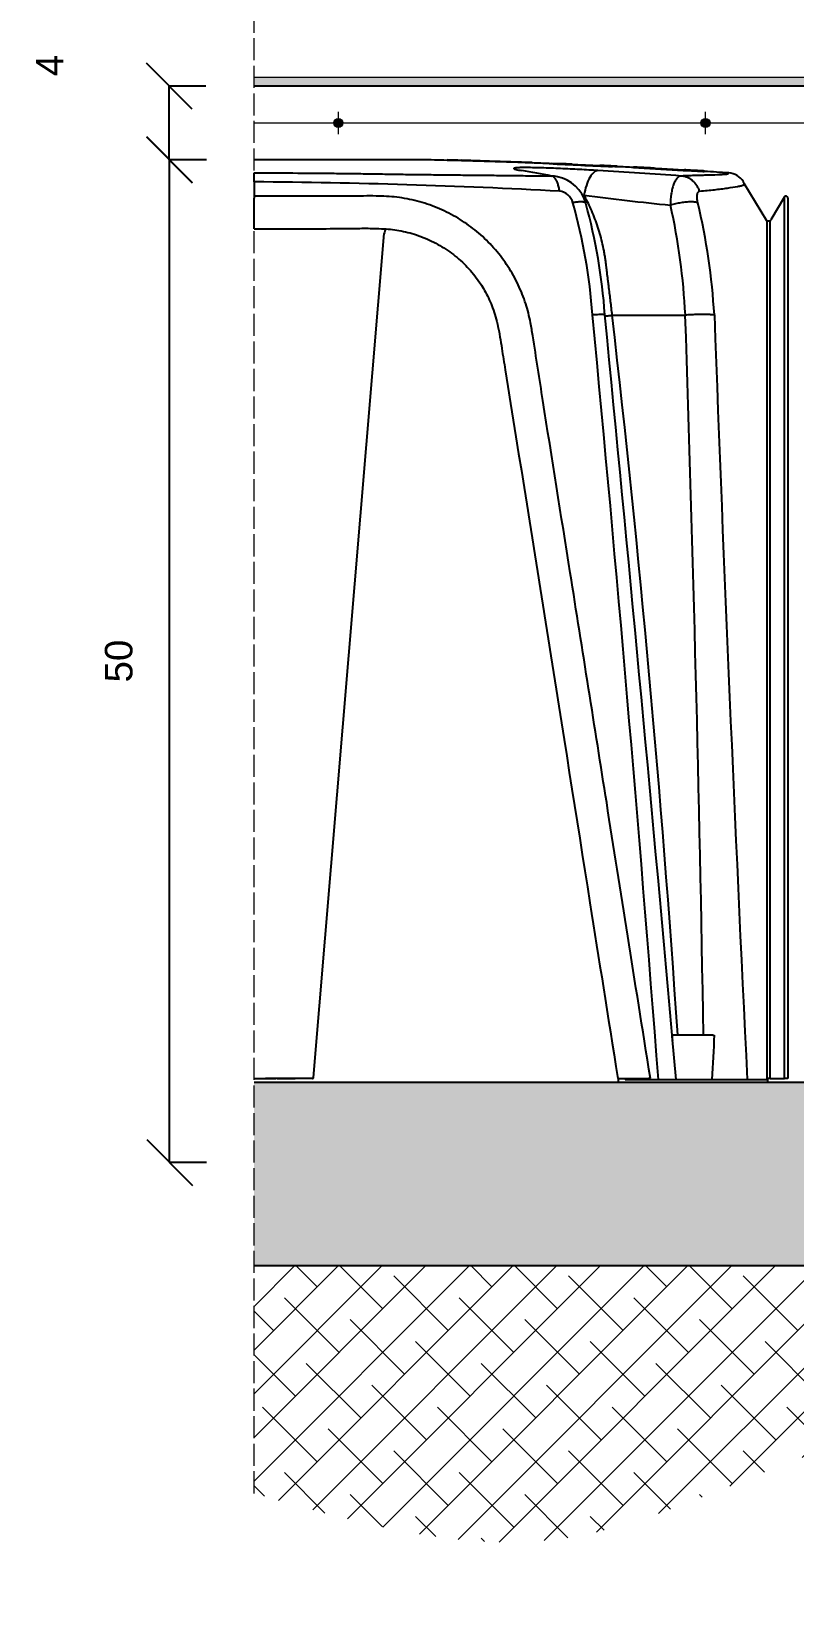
# Model space of a CAD drawing. Header units: millimetres. Extents: x -455371 to 117772, y -78417 to 116564.
# Drawn here: x -74714 to -74299, y -77590 to -76731 of the extents above; entities that cross this region are included whole.
import ezdxf

# ---------------------------------------------------------------- set-up
doc = ezdxf.new("R2010")
doc.units = ezdxf.units.MM
doc.linetypes.add('ACAD_ISO02W100', pattern=[15, 12, -3])
doc.linetypes.add('CENTER2', pattern=[28.575, 19.05, -3.175, 3.175, -3.175])
doc.layers.get('0').update_dxf_attribs({"color": 255})
for name, color, linetype, lineweight in [('armature', 5, 'Continuous', 18), ('Cls', 7, 'Continuous', 25), ('quote', 5, 'Continuous', 15), ('RETINO ARMATURE', 253, 'Continuous', 15), ('retino cls', 251, 'Continuous', 20), ('tratteggio 1 a 50', 230, 'ACAD_ISO02W100', 15)]:
    doc.layers.add(name, color=color, linetype=linetype, lineweight=lineweight)
doc.layers.add('Contorno-Cupolex', color=3, linetype='Continuous')
doc.layers.add('RETINI', color=253, linetype='Continuous')
doc.styles.get("Standard").update_dxf_attribs({"font": 'arial.ttf'})
doc.dimstyles.new('scala 1 a 10', dxfattribs={"dimtxt": 15, "dimasz": 25, "dimexe": 0.183, "dimexo": 0.1, "dimgap": 20, "dimtad": 2, "dimdec": 0, "dimlfac": 0.1, "dimzin": 0, "dimdsep": 46, "dimtxsty": 'Standard', "dimblk": 'OBLIQUE', "dimcen": -25, "dimadec": 0, "dimazin": 0, "dimtfac": 1, "dimtdec": 0, "dimtofl": 0, "dimtmove": 0, "dimatfit": 3, "dimfxl": 20, "dimfxlon": 1, "dimtolj": 1, "dimtzin": 0, "dimarcsym": 0})

# ---------------------------------------------------------------- blocks, each defined once
blk = doc.blocks.new('_Oblique')
at = {"color": 0, "linetype": 'ByBlock', "lineweight": -2}
blk.add_line((-0.5, -0.5), (0.5, 0.5), dxfattribs=at)
blk = doc.blocks.new('*D2156')
at = {"layer": 'Defpoints', "color": 0, "transparency": 16777216}
for p in [(-74638.52, -76800.37), (-74592.53, -76800.37), (-74592.53, -77346.13)]:
    blk.add_point(p, dxfattribs=at)
at = {"layer": 'quote', "color": 0, "lineweight": -2, "transparency": 16777216}
for p, q in [((-74618.52, -76800.37), (-74638.71, -76800.37)), ((-74638.52, -77346.13), (-74638.52, -76800.37)), ((-74618.52, -77346.13), (-74638.71, -77346.13))]:
    blk.add_line(p, q, dxfattribs=at)
at = {"layer": 'quote', "color": 0, "lineweight": -2, "transparency": 16777216, "xscale": 25, "yscale": 25, "zscale": 25}
for p, rotation in [((-74638.52, -76800.37), 90), ((-74638.52, -77346.13), 270)]:
    blk.add_blockref('_Oblique', p, dxfattribs=dict(at, rotation=rotation))
at = {"layer": 'quote', "color": 0, "transparency": 16777216, "insert": (-74666.18, -77073.25), "char_height": 15, "attachment_point": 5, "rotation": 90}
blk.add_mtext('\\A1;50', dxfattribs=at)
blk = doc.blocks.new('*D2157')
at = {"layer": 'Defpoints', "color": 0, "transparency": 16777216}
for p in [(-74638.71, -76760.37), (-74592.53, -76760.37), (-74592.53, -76800.37)]:
    blk.add_point(p, dxfattribs=at)
at = {"layer": 'quote', "color": 0, "lineweight": -2, "transparency": 16777216}
for p, q in [((-74618.71, -76760.37), (-74638.89, -76760.37)), ((-74638.71, -76800.37), (-74638.71, -76760.37)), ((-74618.71, -76800.37), (-74638.89, -76800.37))]:
    blk.add_line(p, q, dxfattribs=at)
at = {"layer": 'quote', "color": 0, "lineweight": -2, "transparency": 16777216, "xscale": 25, "yscale": 25, "zscale": 25}
for p, rotation in [((-74638.71, -76760.37), 90), ((-74638.71, -76800.37), 270)]:
    blk.add_blockref('_Oblique', p, dxfattribs=dict(at, rotation=rotation))
at = {"layer": 'quote', "color": 0, "transparency": 16777216, "insert": (-74703.89, -76749.07), "char_height": 15, "attachment_point": 5, "rotation": 90}
blk.add_mtext('\\A1;4', dxfattribs=at)
blk = doc.blocks.new('*U2160')
at = {"layer": 'quote', "color": 0, "linetype": 'CENTER2', "transparency": 16777216}
for p, q in [((-6, 0), (-0.5, 0)), ((0, 0.5), (0, 6)), ((0.5, 0), (6, 0)), ((0, -6), (0, -0.5))]:
    blk.add_line(p, q, dxfattribs=at)
at = {"layer": 'quote', "color": 0, "linetype": 'Continuous', "transparency": 16777216}
for p, q in [((-0.25, 0), (0.25, 0)), ((0, -0.25), (0, 0.25))]:
    blk.add_line(p, q, dxfattribs=at)
blk = doc.blocks.new('*U2158')
at = {"layer": 'RETINO ARMATURE'}
h = blk.add_hatch(color=256, dxfattribs=at)
h.dxf.hatch_style = 1
h.paths.add_polyline_path([(2.5, 0, 1), (-2.5, 0, 1)])
at = {"layer": 'armature'}
blk.add_circle((0, 0), 2.5, dxfattribs=at)
at = {"layer": 'quote', "linetype": 'CENTER2'}
blk.add_blockref('*U2160', (0, 0), dxfattribs=at)
blk = doc.blocks.new('*U2159')
at = {"layer": 'quote', "color": 0, "linetype": 'ByBlock', "lineweight": -2, "transparency": 16777216}
for p in [(0, 0), (200, 0)]:
    blk.add_blockref('*U2158', p, dxfattribs=at)

msp = doc.modelspace()

# ---------------------------------------------------------------- hatches: boundary and pattern name
at = {"layer": 'RETINI'}
h = msp.add_hatch(color=256, dxfattribs=at)
h.dxf.hatch_style = 1
h.paths.add_polyline_path([(-73434.39, -76760.37), (-73434.39, -76755.37), (-74592.53, -76755.37), (-74592.53, -76760.37)])
h = msp.add_hatch(dxfattribs=at)
h.set_pattern_fill('AR-SAND', color=256, scale=0.48)
h.paths.add_polyline_path([(-73434.39, -77402.43), (-73434.39, -77302.43), (-74592.53, -77302.43), (-74592.53, -77402.43)])
at = {"layer": 'retino cls'}
h = msp.add_hatch(dxfattribs=at)
h.set_pattern_fill('ANSI38', color=256, scale=5.3)
edge = h.paths.add_edge_path()
edge.add_line((-73434.39, -77402.43), (-74592.53, -77402.43))
edge.add_line((-74592.53, -77402.43), (-74592.53, -77526.25))
edge.add_spline(control_points=[(-74592.53, -77526.25), (-74536.2, -77542.28), (-74426.84, -77573.4), (-74221.78, -77457.59), (-73981.06, -77491.12), (-73762.8, -77577.26), (-73609.25, -77468.95), (-73527.53, -77577.84), (-73462.08, -77586.73), (-73434.39, -77590.49)], knot_values=[0, 0, 0, 0, 168.469654, 327.064072, 667.452102, 861.938877, 1002.080146, 1114.719115, 1197.312467, 1197.312467, 1197.312467, 1197.312467], degree=3, periodic=0)
edge.add_line((-73434.39, -77590.49), (-73434.39, -77402.43))

# ---------------------------------------------------------------- linework, layer by layer
at = {"layer": 'armature', "ltscale": 100}
msp.add_line((-74592.53, -76780.37), (-73434.39, -76780.37), dxfattribs=at)
at = {"layer": 'Cls'}
for p, q in [((-74592.53, -77302.43), (-73434.39, -77302.43)), ((-73434.39, -77402.43), (-74592.53, -77402.43))]:
    msp.add_line(p, q, dxfattribs=at)
msp.add_lwpolyline([(-73434.39, -76760.37), (-74592.53, -76760.37)], dxfattribs=at)
at = {"layer": 'Contorno-Cupolex', "linetype": 'Continuous'}
for p, q in [((-74501.2, -76800.37), (-74592.53, -76800.37)), ((-74501.64, -76800.37), (-74592.53, -76800.37)), ((-74487.39, -76800.8), (-74487.39, -76800.6)), ((-74479.55, -76800.81), (-74487.39, -76800.6)), ((-74479.56, -76801.01), (-74487.39, -76800.8)), ((-74479.56, -76801.01), (-74479.55, -76800.81)), ((-74448.84, -76801.86), (-74479.56, -76800.9)), ((-74448.83, -76801.66), (-74479.55, -76800.7)), ((-74479.55, -76800.72), (-74479.55, -76800.81)), ((-74448.84, -76801.86), (-74448.83, -76801.66)), ((-74448.84, -76801.96), (-74448.83, -76801.76)), ((-74448.84, -76801.96), (-74448.84, -76801.86)), ((-74441.02, -76802.25), (-74448.84, -76801.96)), ((-74448.83, -76801.76), (-74448.83, -76801.66)), ((-74441.01, -76802.04), (-74448.83, -76801.76)), ((-74441.02, -76802.25), (-74441.01, -76802.04)), ((-74431.72, -76802.52), (-74431.71, -76802.32)), ((-74431.71, -76802.32), (-74424.08, -76802.62)), ((-74430.41, -76802.34), (-74430.11, -76802.36)), ((-74423.61, -76802.62), (-74430.41, -76802.34)), ((-74592.48, -76812.41), (-74592.48, -76807.55)), ((-74397.21, -76804.07), (-74397.2, -76803.87)), ((-74385.8, -76804.57), (-74385.79, -76804.37)), ((-74379.96, -76804.94), (-74379.94, -76804.74)), ((-74355.77, -76806.3), (-74355.76, -76806.1)), ((-74349.39, -76806.63), (-74349.38, -76806.43)), ((-74592.48, -76812.41), (-74592.48, -76820.2)), ((-74313.18, -76833.72), (-74325.49, -76813.23)), ((-74592.48, -76820.2), (-74592.48, -76821.21)), ((-74592.48, -76837.43), (-74592.48, -76821.29)), ((-74303.57, -76820.6), (-74311.05, -76833.04)), ((-74301.75, -76821.2), (-74301.75, -77300.42)), ((-74311.45, -76833.72), (-74311.05, -76833.04)), ((-74592.48, -76837.92), (-74592.48, -76837.43)), ((-74560.17, -77299.96), (-74521.59, -76840.52)), ((-74397.41, -76884.95), (-74357.59, -76884.95)), ((-74364.68, -77277.35), (-74364.73, -77276.78)), ((-74364.72, -77276.78), (-74364.72, -77276.78)), ((-74364.72, -77276.78), (-74364.42, -77276.78)), ((-74362.58, -77300.92), (-74364.68, -77277.35)), ((-74342.52, -77276.78), (-74364.42, -77276.78)), ((-74342.52, -77276.78), (-74341.8, -77276.78)), ((-74592.53, -77300.42), (-74586.55, -77300.42)), ((-74586.55, -77300.42), (-74586.27, -77300.42)), ((-74560.67, -77300.42), (-74586.27, -77300.42)), ((-74586.26, -77300.41), (-74580.7, -77300.41)), ((-74579.87, -77300.41), (-74570.08, -77300.41)), ((-74563.21, -77300.41), (-74569.81, -77300.41)), ((-74560.62, -77300.41), (-74562.87, -77300.41)), ((-74560.17, -77299.96), (-74560.17, -77299.96)), ((-74393.89, -77300.42), (-74394.38, -77300.42)), ((-74394.25, -77300.42), (-74394.17, -77300.92)), ((-74394.17, -77300.92), (-74394.17, -77300.92)), ((-74394.17, -77300.92), (-74394.17, -77302.43)), ((-74393.89, -77300.42), (-74377.74, -77300.42)), ((-74390.52, -77300.42), (-74390.44, -77300.92)), ((-74390.44, -77300.92), (-74312.82, -77300.92)), ((-74377.66, -77300.42), (-74377.74, -77300.42)), ((-74376.64, -77300.42), (-74377.66, -77300.42)), ((-74312.82, -77300.42), (-74312.82, -77300.92)), ((-74311.45, -77300.42), (-74312.82, -77300.42)), ((-74312.82, -77300.92), (-74312.82, -77302.43)), ((-74311.45, -77300.42), (-74303.62, -77300.42)), ((-74301.75, -77300.42), (-74303.62, -77300.42)), ((-74394.17, -77302.43), (-74312.82, -77302.43))]:
    msp.add_line(p, q, dxfattribs=at)
at = {"layer": 'Contorno-Cupolex'}
msp.add_line((-74313.18, -76833.71), (-74311.45, -76833.72), dxfattribs=at)
at = {"layer": 'Contorno-Cupolex', "linetype": 'Continuous'}
for centre, radius, start, end in [((-74586.92, -80747.87), 3948.42, 88.55563, 88.75605), ((-74586.92, -80747.87), 3948.62, 87.88238, 88.55563), ((-74586.92, -80747.87), 3948.42, 87.74732, 87.88238), ((-74237.22, -72861.81), 3945.5, 267.17441, 267.67605), ((-74200.2, -72038.48), 4769.45, 267.21773, 267.63273), ((-74407.29, -76511.94), 291.17, 266.69401, 267.46763), ((-74505.67, -78816.14), 2015.19, 87.54002, 87.66614), ((-74272.06, -73621.51), 3184.76, 267.33479, 267.62854), ((-74392.1, -76417.33), 386.43, 265.98311, 268.79752), ((-74488.1, -77077.21), 274.1, 77.86211, 81.31791), ((-74432.5, -76841.86), 32.69, 80.59115, 86.43557), ((-74431.75, -76829.87), 20.78, 16.11437, 77.21355), ((-74667.59, -81136.91), 4338.6, 85.93262, 86.53296), ((-74586.92, -80747.87), 3948.62, 87.20984, 87.34713), ((-74393.99, -76780.22), 23.87, 262.26225, 273.53262), ((-74586.92, -80747.87), 3948.42, 87.08017, 87.20984), ((-74349.15, -76280.56), 525.29, 265.99898, 266.63807), ((-74586.92, -80747.87), 3948.62, 86.97173, 87.08017), ((-74085.93, -71795.33), 5018.24, 266.64102, 266.91754), ((-74077.53, -71646.11), 5167.49, 266.64501, 266.91355), ((-74243.63, -74606.15), 2202.74, 266.59207, 267.02097), ((-74292.1, -75620.08), 1187.94, 266.92744, 267.23586), ((-74294.22, -75661.77), 1145.99, 266.92179, 267.24152), ((-74586.92, -80747.87), 3948.62, 86.52019, 86.62859), ((-74344.28, -76713.67), 93.1, 266.85372, 268.17264), ((-74586.92, -80747.87), 3948.42, 86.3268, 86.52019), ((-74334.6, -76817.59), 10.06, 31, 86.3268), ((-74563.22, -80505.64), 3693.35, 90.45392, 90.45475), ((-74622.87, -80542.96), 3730.67, 86.97657, 89.53316), ((-74427.12, -76825.93), 8.51, 14.45837, 83.14434), ((-74193.09, -75102.27), 1731.44, 262.70845, 264.27855), ((-74703.92, -76905.26), 296.46, 3.94281, 15.94863), ((-74718.02, -76907.67), 317.43, 4.1449, 15.26308), ((-74708.05, -76901.98), 350.88, 2.78056, 12.65935), ((-74707.38, -76907.52), 366.3, 3.5434, 13.21092), ((-74302.76, -76821.21), 1.01, 0, 149), ((-74500.77, -76846.28), 21.6, 157.66047, 164.53392), ((-95998.6, -78956.97), 21689.64, 4.378907, 5.482034), ((-119511.32, -81304.72), 45325.92, 5.098383, 5.596136), ((-82656.61, -77834.93), 8313.65, 3.849665, 6.561364), ((-98300.44, -77686.48), 23956.26, 0.979943, 1.917364), ((-40875.19, -75653.15), 33489.25, 182.107808, 182.820267), ((-77206.94, -77527.64), 2853.27, 4.98203, 5.04398), ((-71428.31, -77448.74), 2918.56, 176.6222, 177.09688), ((-74560.67, -77299.92), 0.503, 270, 355.2)]:
    msp.add_arc(centre, radius, start, end, dxfattribs=at)
at = {"layer": 'Contorno-Cupolex', "linetype": 'CENTER2'}
for centre, radius, start, end in [((-74402.32, -76641.44), 162.44, 270.73968, 270.74012), ((-74392.1, -76417.33), 386.43, 268.79752, 268.79768)]:
    msp.add_arc(centre, radius, start, end, dxfattribs=at)
at = {"layer": 'Contorno-Cupolex', "linetype": 'Continuous'}
for points in [[(-74592.48, -76807.55), (-74592.49, -76807.55), (-74592.51, -76807.55), (-74592.53, -76807.55)], [(-74354.7, -76806.08), (-74354.7, -76806.08), (-74354.7, -76806.08), (-74354.7, -76806.08)], [(-74592.48, -76820.2), (-74592.49, -76820.2), (-74592.51, -76820.2), (-74592.53, -76820.2)], [(-74311.45, -76833.72), (-74311.45, -76833.72), (-74311.45, -76833.72), (-74311.45, -76833.72)], [(-74592.53, -76837.92), (-74592.51, -76837.92), (-74592.49, -76837.92), (-74592.48, -76837.92)], [(-74313.17, -77281.5), (-74313.17, -77287.98), (-74313.17, -77294.45), (-74313.17, -77300.92)]]:
    msp.add_open_spline(points, degree=3, dxfattribs=at)
for points, knots in [([(-74592.48, -76807.55), (-74588.96, -76807.55), (-74581.92, -76807.55), (-74567.84, -76807.6), (-74553.76, -76807.71), (-74539.68, -76807.87), (-74531.76, -76807.98), (-74526.5, -76808.07), (-74523.06, -76808.13), (-74517.13, -76808.22), (-74508.68, -76808.35), (-74498.6, -76808.47), (-74488.61, -76808.59), (-74480.38, -76808.67), (-74473.84, -76808.74), (-74467.33, -76808.8), (-74459.22, -76808.88), (-74449.45, -76808.99), (-74439.86, -76809.11), (-74433.52, -76809.19), (-74430.46, -76809.24)], [0, 0, 0, 0, 0.063564, 0.127097, 0.254201, 0.31775, 0.381331, 0.397214, 0.41286, 0.44336, 0.504368, 0.565708, 0.627174, 0.688693, 0.719527, 0.750429, 0.81247, 0.874829, 0.93973, 1, 1, 1, 1]), ([(-74405.21, -76806.25), (-74408.46, -76806.05), (-74411.79, -76805.87), (-74418.57, -76805.52), (-74422.06, -76805.35), (-74427.29, -76805.13), (-74429.03, -76805.06), (-74432.51, -76804.94), (-74434.25, -76804.88), (-74439.31, -76804.73), (-74442.57, -76804.66), (-74446.31, -76804.66), (-74447.32, -76804.68), (-74448.94, -76804.74), (-74449.54, -76804.78), (-74450.4, -76804.88), (-74450.68, -76804.94), (-74451.01, -76805.06), (-74451.06, -76805.13), (-74450.93, -76805.35), (-74450.49, -76805.52), (-74449.03, -76805.87), (-74448.02, -76806.05), (-74446.72, -76806.25)], [0, 0, 0, 0, 0.125, 0.125, 0.25, 0.25, 0.3125, 0.3125, 0.375, 0.375, 0.5, 0.5, 0.5625, 0.5625, 0.625, 0.625, 0.6875, 0.6875, 0.75, 0.75, 0.875, 0.875, 1, 1, 1, 1]), ([(-74405.21, -76806.25), (-74405.97, -76806.28), (-74406.75, -76806.63), (-74408.25, -76807.91), (-74408.98, -76808.85), (-74410.34, -76811.24), (-74410.96, -76812.69), (-74412.04, -76815.96), (-74412.49, -76817.78), (-74412.84, -76819.7)], [0, 0, 0, 0, 0.25, 0.25, 0.5, 0.5, 0.75, 0.75, 1, 1, 1, 1]), ([(-74392.53, -76804.24), (-74392.53, -76804.24), (-74392.71, -76804.24), (-74393.45, -76804.22), (-74394.51, -76804.18), (-74395.7, -76804.13), (-74396.71, -76804.09), (-74397.21, -76804.07)], [0.511225, 0.511225, 0.511225, 0.511225, 0.6287278, 0.7504171, 0.8331596, 0.9160507, 1, 1, 1, 1]), ([(-74379.94, -76804.74), (-74380.55, -76804.71), (-74381.11, -76804.67), (-74381.87, -76804.63), (-74382.11, -76804.61), (-74382.46, -76804.59), (-74382.57, -76804.58), (-74382.73, -76804.57), (-74382.79, -76804.57), (-74382.87, -76804.56), (-74382.89, -76804.56), (-74382.95, -76804.56), (-74382.97, -76804.56), (-74383.36, -76804.53), (-74383.68, -76804.51), (-74384.11, -76804.48), (-74384.24, -76804.47), (-74384.43, -76804.46), (-74384.49, -76804.46), (-74384.58, -76804.45), (-74384.61, -76804.45), (-74384.65, -76804.45), (-74384.67, -76804.45), (-74384.69, -76804.44), (-74384.71, -76804.44), (-74385.46, -76804.39), (-74385.79, -76804.37), (-74385.79, -76804.37)], [0, 0, 0, 0, 0.125, 0.125, 0.1875, 0.1875, 0.21875, 0.21875, 0.234375, 0.234375, 0.242188, 0.242188, 0.25, 0.25, 0.375, 0.375, 0.4375, 0.4375, 0.46875, 0.46875, 0.484375, 0.484375, 0.492188, 0.492188, 0.5, 0.5, 1, 1, 1, 1]), ([(-74374.57, -76805), (-74375, -76804.98), (-74375.38, -76804.95), (-74375.91, -76804.92), (-74376.07, -76804.91), (-74376.31, -76804.89), (-74376.38, -76804.89), (-74376.49, -76804.88), (-74376.53, -76804.88), (-74376.58, -76804.88), (-74376.6, -76804.87), (-74376.63, -76804.87), (-74376.63, -76804.87), (-74376.65, -76804.87), (-74376.66, -76804.87), (-74376.89, -76804.86), (-74377.09, -76804.84), (-74377.35, -76804.82), (-74377.43, -76804.82), (-74377.54, -76804.81), (-74377.58, -76804.81), (-74377.63, -76804.81), (-74377.65, -76804.8), (-74377.67, -76804.8), (-74377.68, -76804.8), (-74377.7, -76804.8), (-74377.71, -76804.8), (-74378.14, -76804.77), (-74378.33, -76804.75), (-74378.33, -76804.75)], [0, 0, 0, 0, 0.125, 0.125, 0.1875, 0.1875, 0.21875, 0.21875, 0.234375, 0.234375, 0.242188, 0.242188, 0.246094, 0.246094, 0.25, 0.25, 0.375, 0.375, 0.4375, 0.4375, 0.46875, 0.46875, 0.484375, 0.484375, 0.492188, 0.492188, 0.5, 0.5, 1, 1, 1, 1]), ([(-74378.33, -76804.75), (-74378.33, -76804.75), (-74378.29, -76804.76), (-74378.16, -76804.77), (-74378.1, -76804.77), (-74378, -76804.78), (-74377.96, -76804.78), (-74377.9, -76804.79), (-74377.88, -76804.79), (-74377.85, -76804.79), (-74377.84, -76804.79), (-74377.82, -76804.79), (-74377.82, -76804.79), (-74377.81, -76804.8), (-74377.81, -76804.8), (-74377.8, -76804.8), (-74377.8, -76804.8), (-74377.52, -76804.82), (-74377.16, -76804.84), (-74376.43, -76804.89), (-74376.16, -76804.91), (-74375.7, -76804.94), (-74375.54, -76804.95), (-74375.28, -76804.96), (-74375.2, -76804.97), (-74375.07, -76804.98), (-74375.02, -76804.98), (-74374.95, -76804.98), (-74374.93, -76804.98), (-74374.9, -76804.99), (-74374.88, -76804.99), (-74374.86, -76804.99), (-74374.86, -76804.99), (-74373.72, -76805.06), (-74372.48, -76805.13), (-74370.39, -76805.25), (-74369.65, -76805.29), (-74368.11, -76805.38), (-74367.31, -76805.43), (-74365.59, -76805.52), (-74364.76, -76805.57), (-74363.57, -76805.64), (-74363.18, -76805.66), (-74362.61, -76805.69), (-74362.42, -76805.7), (-74362.14, -76805.71), (-74362.05, -76805.72), (-74361.91, -76805.73), (-74361.86, -76805.73), (-74361.77, -76805.73), (-74361.72, -76805.74), (-74360.39, -76805.81), (-74359.19, -76805.87), (-74358.11, -76805.92)], [0, 0, 0, 0, 0.125, 0.125, 0.1875, 0.1875, 0.21875, 0.21875, 0.234375, 0.234375, 0.242188, 0.242188, 0.246094, 0.246094, 0.248047, 0.248047, 0.25, 0.25, 0.375, 0.375, 0.4375, 0.4375, 0.46875, 0.46875, 0.484375, 0.484375, 0.492188, 0.492188, 0.496094, 0.496094, 0.498047, 0.498047, 0.5, 0.5, 0.625, 0.625, 0.6875, 0.6875, 0.75, 0.75, 0.8125, 0.8125, 0.84375, 0.84375, 0.859375, 0.859375, 0.867188, 0.867188, 0.871094, 0.871094, 0.875, 0.875, 1, 1, 1, 1]), ([(-74359.85, -76809.24), (-74360.26, -76809.26), (-74360.65, -76809.37), (-74361.41, -76809.8), (-74361.78, -76810.1), (-74362.32, -76810.7), (-74362.49, -76810.93), (-74362.83, -76811.42), (-74362.99, -76811.68), (-74363.46, -76812.54), (-74363.75, -76813.19), (-74364.28, -76814.63), (-74364.51, -76815.42), (-74364.83, -76816.72), (-74364.92, -76817.16), (-74365.1, -76818.08), (-74365.18, -76818.54), (-74365.54, -76820.93), (-74365.69, -76822.98), (-74365.7, -76825.08)], [0, 0, 0, 0, 0.125, 0.125, 0.25, 0.25, 0.3125, 0.3125, 0.375, 0.375, 0.5, 0.5, 0.625, 0.625, 0.6875, 0.6875, 0.75, 0.75, 1, 1, 1, 1]), ([(-74333.96, -76807.55), (-74334.12, -76807.54), (-74334.24, -76807.61), (-74334.32, -76807.79), (-74334.33, -76807.83), (-74334.34, -76807.92), (-74334.35, -76807.97), (-74334.35, -76808.04), (-74334.35, -76808.06), (-74334.35, -76808.08), (-74334.35, -76808.08), (-74334.35, -76808.1), (-74334.35, -76808.11), (-74334.35, -76808.12), (-74334.36, -76808.13), (-74334.37, -76808.14), (-74334.38, -76808.15), (-74334.41, -76808.17), (-74334.43, -76808.18), (-74334.61, -76808.25), (-74334.87, -76808.3), (-74335.44, -76808.37), (-74335.65, -76808.39), (-74336.15, -76808.43), (-74336.42, -76808.45), (-74337.32, -76808.51), (-74338.03, -76808.55), (-74340.4, -76808.66), (-74342.34, -76808.72), (-74345.61, -76808.82), (-74346.76, -76808.85), (-74349.16, -76808.92), (-74350.41, -76808.95), (-74354.28, -76809.06), (-74357.02, -76809.14), (-74359.85, -76809.24)], [0, 0, 0, 0, 0.25, 0.25, 0.3125, 0.3125, 0.375, 0.375, 0.390625, 0.390625, 0.398438, 0.398438, 0.40625, 0.40625, 0.414062, 0.414062, 0.421875, 0.421875, 0.4375, 0.4375, 0.5, 0.5, 0.53125, 0.53125, 0.5625, 0.5625, 0.625, 0.625, 0.75, 0.75, 0.8125, 0.8125, 0.875, 0.875, 1, 1, 1, 1]), ([(-74358.11, -76805.92), (-74357.71, -76805.94), (-74357.35, -76805.96), (-74356.86, -76805.99), (-74356.7, -76805.99), (-74356.48, -76806), (-74356.41, -76806.01), (-74356.31, -76806.01), (-74356.27, -76806.01), (-74356.22, -76806.02), (-74356.21, -76806.02), (-74356.18, -76806.02), (-74356.17, -76806.02), (-74356.16, -76806.02), (-74356.15, -76806.02), (-74355.95, -76806.03), (-74355.78, -76806.04), (-74355.55, -76806.04), (-74355.48, -76806.05), (-74355.38, -76806.05), (-74355.35, -76806.05), (-74355.3, -76806.06), (-74355.28, -76806.06), (-74355.26, -76806.06), (-74355.25, -76806.06), (-74355.24, -76806.06), (-74355.24, -76806.06), (-74355.23, -76806.06), (-74355.22, -76806.06), (-74355.06, -76806.06), (-74354.93, -76806.07), (-74354.76, -76806.07), (-74354.71, -76806.08), (-74354.7, -76806.08)], [0, 0, 0, 0, 0.0625, 0.0625, 0.09375, 0.09375, 0.109375, 0.109375, 0.1171875, 0.1171875, 0.1210938, 0.1210938, 0.1230469, 0.1230469, 0.125, 0.125, 0.1875, 0.1875, 0.21875, 0.21875, 0.234375, 0.234375, 0.2421875, 0.2421875, 0.2460938, 0.2460938, 0.2480469, 0.2480469, 0.25, 0.25, 0.375, 0.375, 0.4951448, 0.4951448, 0.4951448, 0.4951448]), ([(-74354.73, -76806.07), (-74354.75, -76806.07), (-74354.79, -76806.07), (-74354.89, -76806.07), (-74354.95, -76806.07), (-74355.04, -76806.06), (-74355.08, -76806.06), (-74355.13, -76806.06), (-74355.15, -76806.06), (-74355.18, -76806.06), (-74355.19, -76806.06), (-74355.2, -76806.06), (-74355.21, -76806.06), (-74355.21, -76806.06), (-74355.22, -76806.06), (-74355.22, -76806.06), (-74355.22, -76806.06), (-74355.34, -76806.05), (-74355.48, -76806.05), (-74355.71, -76806.04), (-74355.79, -76806.03), (-74355.92, -76806.03), (-74355.96, -76806.02), (-74356.03, -76806.02), (-74356.05, -76806.02), (-74356.09, -76806.02), (-74356.1, -76806.02), (-74356.11, -76806.02), (-74356.12, -76806.02), (-74356.13, -76806.02), (-74356.14, -76806.02), (-74356.66, -76805.99), (-74357.33, -76805.96), (-74358.11, -76805.92)], [0.5500004, 0.5500004, 0.5500004, 0.5500004, 0.625, 0.625, 0.6875, 0.6875, 0.71875, 0.71875, 0.734375, 0.734375, 0.7421875, 0.7421875, 0.7460938, 0.7460938, 0.7480469, 0.7480469, 0.75, 0.75, 0.8125, 0.8125, 0.84375, 0.84375, 0.859375, 0.859375, 0.8671875, 0.8671875, 0.8710938, 0.8710938, 0.8730469, 0.8730469, 0.875, 0.875, 1, 1, 1, 1]), ([(-74347.24, -76806.52), (-74347.23, -76806.52), (-74347.24, -76806.52), (-74347.24, -76806.52), (-74347.24, -76806.52), (-74347.24, -76806.52), (-74347.24, -76806.52), (-74347.27, -76806.52), (-74347.33, -76806.52), (-74347.45, -76806.51), (-74347.5, -76806.51), (-74347.59, -76806.51), (-74347.62, -76806.51), (-74347.67, -76806.51), (-74347.68, -76806.51), (-74347.71, -76806.5), (-74347.72, -76806.5), (-74347.73, -76806.5), (-74347.74, -76806.5), (-74347.74, -76806.5), (-74347.75, -76806.5), (-74348.12, -76806.49), (-74348.67, -76806.46), (-74349.38, -76806.43)], [0.4427245, 0.4427245, 0.4427245, 0.4427245, 0.46875, 0.46875, 0.484375, 0.484375, 0.5, 0.5, 0.625, 0.625, 0.6875, 0.6875, 0.71875, 0.71875, 0.734375, 0.734375, 0.7421875, 0.7421875, 0.7460938, 0.7460938, 0.75, 0.75, 1, 1, 1, 1]), ([(-74397.41, -76884.95), (-74397.7, -76882.48), (-74398, -76880.02), (-74398.43, -76876.32), (-74398.58, -76875.09), (-74398.88, -76872.63), (-74399.02, -76871.4), (-74399.25, -76869.56), (-74399.32, -76868.94), (-74399.48, -76867.71), (-74399.55, -76867.09), (-74399.78, -76865.24), (-74399.93, -76864.01), (-74400.16, -76862.17), (-74400.23, -76861.55), (-74400.38, -76860.33), (-74400.46, -76859.71), (-74400.55, -76858.96), (-74400.57, -76858.81), (-74400.6, -76858.58), (-74400.61, -76858.51), (-74400.63, -76858.35), (-74400.64, -76858.28), (-74400.69, -76857.89), (-74400.73, -76857.56), (-74400.79, -76857.04), (-74400.82, -76856.87), (-74400.86, -76856.51), (-74400.89, -76856.32), (-74400.96, -76855.76), (-74401.01, -76855.37), (-74401.1, -76854.76), (-74401.13, -76854.55), (-74401.19, -76854.13), (-74401.22, -76853.93), (-74401.31, -76853.31), (-74401.38, -76852.89), (-74401.58, -76851.67), (-74401.73, -76850.86), (-74402.19, -76848.42), (-74402.54, -76846.81), (-74403.69, -76842.03), (-74404.59, -76838.9), (-74406.13, -76834.35), (-74406.67, -76832.86), (-74407.82, -76829.94), (-74408.42, -76828.5), (-74410.22, -76824.53), (-74411.48, -76822.06), (-74412.84, -76819.7)], [0, 0, 0, 0, 0.126375, 0.126375, 0.189562, 0.189562, 0.25275, 0.25275, 0.284343, 0.284343, 0.315937, 0.315937, 0.379125, 0.379125, 0.410718, 0.410718, 0.442312, 0.442312, 0.45021, 0.45021, 0.45416, 0.45416, 0.458109, 0.458109, 0.473906, 0.473906, 0.481804, 0.481804, 0.489703, 0.489703, 0.505499, 0.505499, 0.513398, 0.513398, 0.521296, 0.521296, 0.537093, 0.537093, 0.568687, 0.568687, 0.631874, 0.631874, 0.758249, 0.758249, 0.821437, 0.821437, 0.884624, 0.884624, 1, 1, 1, 1]), ([(-74350.77, -76823.8), (-74350.94, -76823.02), (-74351.06, -76822.24), (-74351.14, -76821.33), (-74351.15, -76821.15), (-74351.17, -76820.79), (-74351.17, -76820.62), (-74351.17, -76820.11), (-74351.15, -76819.79), (-74351.08, -76819.2), (-74351.03, -76818.93), (-74350.92, -76818.57), (-74350.88, -76818.46), (-74350.79, -76818.25), (-74350.74, -76818.15), (-74350.57, -76817.89), (-74350.44, -76817.75), (-74350.16, -76817.56), (-74349.99, -76817.5), (-74349.82, -76817.48)], [0, 0, 0, 0, 0.25, 0.25, 0.3125, 0.3125, 0.375, 0.375, 0.5, 0.5, 0.625, 0.625, 0.6875, 0.6875, 0.75, 0.75, 0.875, 0.875, 1, 1, 1, 1]), ([(-74349.82, -76817.48), (-74346.99, -76817.22), (-74344.28, -76816.95), (-74340.46, -76816.53), (-74339.23, -76816.39), (-74336.88, -76816.09), (-74335.76, -76815.95), (-74332.58, -76815.5), (-74330.72, -76815.2), (-74328.46, -76814.77), (-74327.8, -76814.63), (-74326.97, -76814.43), (-74326.71, -76814.37), (-74326.27, -76814.24), (-74326.07, -76814.18), (-74325.57, -76814.01), (-74325.36, -76813.9), (-74325.25, -76813.78), (-74325.23, -76813.76), (-74325.22, -76813.72), (-74325.22, -76813.71), (-74325.22, -76813.69), (-74325.23, -76813.68), (-74325.23, -76813.65), (-74325.24, -76813.64), (-74325.25, -76813.62), (-74325.26, -76813.61), (-74325.28, -76813.57), (-74325.29, -76813.55), (-74325.36, -76813.44), (-74325.41, -76813.36), (-74325.47, -76813.26), (-74325.48, -76813.24), (-74325.49, -76813.22)], [0, 0, 0, 0, 0.125, 0.125, 0.1875, 0.1875, 0.25, 0.25, 0.375, 0.375, 0.4375, 0.4375, 0.46875, 0.46875, 0.5, 0.5, 0.5625, 0.5625, 0.578125, 0.578125, 0.5859375, 0.5859375, 0.59375, 0.59375, 0.6015625, 0.6015625, 0.609375, 0.609375, 0.625, 0.625, 0.6875, 0.6875, 0.7028566, 0.7028566, 0.7028566, 0.7028566]), ([(-74325.49, -76813.22), (-74325.53, -76813.16), (-74325.56, -76813.11), (-74325.77, -76812.77), (-74325.9, -76812.55), (-74325.98, -76812.41)], [0.7028566, 0.7028566, 0.7028566, 0.7028566, 0.75, 0.75, 1, 1, 1, 1]), ([(-74376.64, -77300.42), (-74385.36, -77245.36), (-74398.82, -77160.59), (-74418.64, -77035.29), (-74432.17, -76951.04), (-74439.18, -76905.61), (-74441.75, -76889.69), (-74443.02, -76883.84), (-74444.5, -76878.64), (-74446.35, -76873.52), (-74448.59, -76868.39), (-74451.19, -76863.38), (-74454.15, -76858.5), (-74457.43, -76853.81), (-74461.02, -76849.35), (-74464.87, -76845.15), (-74468.97, -76841.27), (-74473.29, -76837.71), (-74477.83, -76834.45), (-74482.61, -76831.48), (-74487.61, -76828.81), (-74492.8, -76826.47), (-74498.15, -76824.48), (-74503.61, -76822.86), (-74509.15, -76821.61), (-74514.74, -76820.74), (-74520.37, -76820.26), (-74526.4, -76820.07), (-74533.65, -76820.12), (-74543.74, -76820.23), (-74563.86, -76820.17), (-74579.24, -76820.2), (-74592.48, -76820.2)], [0, 0, 0, 0, 0.252944, 0.463581, 0.621559, 0.680797, 0.692914, 0.702003, 0.710689, 0.719886, 0.729168, 0.738574, 0.748067, 0.757606, 0.767143, 0.776627, 0.786019, 0.79529, 0.804543, 0.813915, 0.823349, 0.832823, 0.842316, 0.8518, 0.861252, 0.870655, 0.879971, 0.889457, 0.900757, 0.916132, 0.939947, 1, 1, 1, 1]), ([(-74303.62, -77300.42), (-74303.62, -77201.85), (-74303.62, -77103.29), (-74303.62, -76980.09), (-74303.62, -76955.45), (-74303.62, -76918.49), (-74303.62, -76906.17), (-74303.62, -76892.31), (-74303.62, -76890.77), (-74303.62, -76887.7), (-74303.62, -76886.18), (-74303.62, -76881.65), (-74303.62, -76878.67), (-74303.62, -76872.79), (-74303.62, -76869.87), (-74303.62, -76864.22), (-74303.62, -76861.5), (-74303.62, -76856.25), (-74303.62, -76853.73), (-74303.62, -76848.88), (-74303.62, -76846.54), (-74303.62, -76839.94), (-74303.62, -76836.12), (-74303.62, -76831.23), (-74303.62, -76829.74), (-74303.62, -76827.09), (-74303.62, -76825.93), (-74303.62, -76823.96), (-74303.62, -76823.14), (-74303.62, -76821.84), (-74303.62, -76821.37), (-74303.62, -76820.92), (-74303.62, -76820.81), (-74303.62, -76820.69), (-74303.62, -76820.68), (-74303.62, -76820.68), (-74303.62, -76820.68), (-74303.62, -76820.68), (-74303.62, -76820.69), (-74303.62, -76820.69), (-74303.62, -76820.69), (-74303.62, -76820.69)], [0, 0, 0, 0, 0.5, 0.5, 0.625, 0.625, 0.6875, 0.6875, 0.695313, 0.695313, 0.703125, 0.703125, 0.71875, 0.71875, 0.734375, 0.734375, 0.75, 0.75, 0.765625, 0.765625, 0.78125, 0.78125, 0.8125, 0.8125, 0.828125, 0.828125, 0.84375, 0.84375, 0.859375, 0.859375, 0.875, 0.875, 0.882813, 0.882813, 0.890625, 0.890625, 0.90625, 0.90625, 0.9375, 0.9375, 1, 1, 1, 1]), ([(-74313.18, -76833.72), (-74313.18, -76833.72), (-74313.18, -76833.72), (-74313.18, -76833.72), (-74313.18, -76833.72), (-74313.18, -76833.71), (-74313.18, -76833.69), (-74313.18, -76834.14), (-74313.18, -76834.54), (-74313.17, -76835.77), (-74313.17, -76836.58), (-74313.17, -76838.19), (-74313.17, -76838.87), (-74313.17, -76839.63)], [0.0888725, 0.0888725, 0.0888725, 0.0888725, 0.09375, 0.09375, 0.109375, 0.109375, 0.125, 0.125, 0.140625, 0.140625, 0.15625, 0.15625, 0.16592518, 0.16592518, 0.16592518, 0.16592518]), ([(-74311.45, -76835.83), (-74311.45, -76835.59), (-74311.45, -76835.37), (-74311.45, -76834.57), (-74311.45, -76834.15), (-74311.45, -76833.69), (-74311.45, -76833.71), (-74311.45, -76833.72), (-74311.45, -76833.72), (-74311.45, -76833.72), (-74311.45, -76833.72), (-74311.45, -76833.72)], [0.85434264, 0.85434264, 0.85434264, 0.85434264, 0.859375, 0.859375, 0.875, 0.875, 0.890625, 0.890625, 0.90625, 0.90625, 0.91345984, 0.91345984, 0.91345984, 0.91345984]), ([(-74311.45, -77300.42), (-74311.45, -77205.19), (-74311.45, -77109.97), (-74311.45, -76990.94), (-74311.45, -76967.14), (-74311.45, -76931.43), (-74311.45, -76919.53), (-74311.45, -76904.65), (-74311.45, -76901.67), (-74311.45, -76895.72), (-74311.45, -76892.73), (-74311.45, -76886.85), (-74311.45, -76883.95), (-74311.45, -76878.25), (-74311.45, -76875.42), (-74311.45, -76867.26), (-74311.45, -76862.25), (-74311.45, -76855.4), (-74311.45, -76853.23), (-74311.45, -76849.24), (-74311.45, -76847.4), (-74311.45, -76842.34), (-74311.45, -76839.58), (-74311.45, -76836.92), (-74311.45, -76836.33), (-74311.45, -76835.83)], [0, 0, 0, 0, 0.5, 0.5, 0.625, 0.625, 0.6875, 0.6875, 0.703125, 0.703125, 0.71875, 0.71875, 0.734375, 0.734375, 0.75, 0.75, 0.78125, 0.78125, 0.796875, 0.796875, 0.8125, 0.8125, 0.84375, 0.84375, 0.8543426, 0.8543426, 0.8543426, 0.8543426]), ([(-74592.48, -76837.92), (-74586.78, -76837.92), (-74575.3, -76837.91), (-74556.83, -76837.98), (-74541.01, -76837.77), (-74530.2, -76837.66), (-74523.5, -76837.86), (-74518.27, -76838.17), (-74513.48, -76838.84), (-74508.72, -76839.86), (-74503.93, -76841.27), (-74499.23, -76843.04), (-74494.64, -76845.17), (-74490.19, -76847.65), (-74485.93, -76850.46), (-74481.89, -76853.58), (-74478.11, -76856.98), (-74474.62, -76860.64), (-74471.43, -76864.52), (-74468.68, -76868.46), (-74466.33, -76872.48), (-74464.31, -76876.62), (-74462.51, -76881.12), (-74460.94, -76885.98), (-74459.6, -76891.24), (-74458.5, -76896.98), (-74457.3, -76904.89), (-74440.76, -77007.48), (-74419.08, -77144.85), (-74399.95, -77265.39), (-74394.39, -77300.42)], [0, 0, 0, 0, 0.027086, 0.064581, 0.094484, 0.110363, 0.121107, 0.129573, 0.137758, 0.146369, 0.155061, 0.163829, 0.172661, 0.181539, 0.190443, 0.199345, 0.208218, 0.217042, 0.225802, 0.234487, 0.242125, 0.250171, 0.25858, 0.267451, 0.276887, 0.287002, 0.298017, 0.318783, 0.831218, 1, 1, 1, 1]), ([(-74313.17, -76839.63), (-74313.17, -76840.09), (-74313.17, -76840.58), (-74313.17, -76842.46), (-74313.17, -76844.01), (-74313.17, -76849.1), (-74313.17, -76853.09), (-74313.17, -76862.29), (-74313.17, -76867.34), (-74313.17, -76875.48), (-74313.17, -76878.32), (-74313.17, -76884.09), (-74313.17, -76887.01), (-74313.17, -76890), (-74313.17, -76890.03), (-74313.17, -76890.06)], [0.1659252, 0.1659252, 0.1659252, 0.1659252, 0.171875, 0.171875, 0.1875, 0.1875, 0.21875, 0.21875, 0.25, 0.25, 0.265625, 0.265625, 0.28125, 0.28125, 0.2814215, 0.2814215, 0.2814215, 0.2814215]), ([(-74401.42, -76884.73), (-74401.42, -76884.72), (-74401.43, -76884.72), (-74401.46, -76884.69), (-74401.55, -76884.66), (-74401.87, -76884.63), (-74402.09, -76884.62), (-74402.67, -76884.61), (-74403.02, -76884.61), (-74403.83, -76884.63), (-74404.29, -76884.65), (-74405.29, -76884.7), (-74405.83, -76884.73), (-74406.97, -76884.8), (-74407.56, -76884.84), (-74408.17, -76884.88)], [0.2340391, 0.2340391, 0.2340391, 0.2340391, 0.25, 0.25, 0.375, 0.375, 0.5, 0.5, 0.625, 0.625, 0.75, 0.75, 0.875, 0.875, 1, 1, 1, 1]), ([(-74313.17, -76890.06), (-74313.17, -76891.51), (-74313.17, -76892.96), (-74313.17, -76895.91), (-74313.17, -76897.39), (-74313.17, -76901.86), (-74313.17, -76904.84), (-74313.17, -76919.73), (-74313.17, -76931.64), (-74313.17, -76967.38), (-74313.17, -76991.2), (-74313.17, -77103.85), (-74313.17, -77192.67), (-74313.17, -77281.5)], [0.2814215, 0.2814215, 0.2814215, 0.2814215, 0.2890625, 0.2890625, 0.296875, 0.296875, 0.3125, 0.3125, 0.375, 0.375, 0.5, 0.5, 0.9660415, 0.9660415, 0.9660415, 0.9660415])]:
    msp.add_open_spline(points, degree=3, knots=knots, dxfattribs=at)
for points, weights in [([(-74426.1, -76817.48), (-74427.15, -76809.8), (-74430.46, -76809.24)], [1, 0.838288024156, 1]), ([(-74349.82, -76817.48), (-74352.41, -76809.8), (-74359.85, -76809.24)], [1, 0.838288024156, 1]), ([(-74411.79, -76824.11), (-74412.31, -76822.62), (-74418.88, -76823.8)], [1, 0.863641637313, 1]), ([(-74350.77, -76823.8), (-74355.8, -76822.15), (-74365.7, -76825.08)], [1, 0.77386842912, 1]), ([(-74401.35, -76885.48), (-74399.34, -76885.25), (-74397.41, -76884.95)], [1, 0.988416842794, 1]), ([(-74341.78, -76884.88), (-74347.3, -76884.23), (-74357.59, -76884.95)], [1, 0.790857145009, 1]), ([(-74586.27, -77300.42), (-74586.26, -77300.42), (-74586.26, -77300.41)], [1, 0.998272303468, 1]), ([(-74560.62, -77300.41), (-74560.21, -77300.37), (-74560.17, -77299.96)], [1, 0.774596669296, 1])]:
    msp.add_rational_spline(points, weights, degree=2, dxfattribs=at)
at = {"layer": 'quote'}
for points in [[(-73434.39, -76760.37), (-74592.53, -76760.37), (-74592.53, -76755.37), (-73434.39, -76755.37)], [(-74592.53, -76760.37), (-74592.53, -76760.37), (-73434.39, -76760.37)]]:
    msp.add_lwpolyline(points, dxfattribs=at)
at = {"layer": 'tratteggio 1 a 50'}
msp.add_lwpolyline([(-74592.53, -77526.25), (-74592.53, -76444.53)], dxfattribs=at)

# ---------------------------------------------------------------- block references
at = {"layer": 'quote'}
msp.add_blockref('*U2159', (-74546.6, -76780.37), dxfattribs=at)

# ---------------------------------------------------------------- dimensions: what is measured, and where the dimension line sits
dim = msp.add_linear_dim(base=(-74638.71, -76760.37), p1=(-74592.53, -76800.37), p2=(-74592.53, -76760.37), angle=90, dimstyle='scala 1 a 10', override={"dimtmove": 1}, dxfattribs=at)
dim.commit()
dim.dimension.update_dxf_attribs({"geometry": '*D2157', "text_midpoint": (-74703.89, -76749.07)})
dim = msp.add_linear_dim(base=(-74638.52, -76800.37), p1=(-74592.53, -77346.13), p2=(-74592.53, -76800.37), angle=90, text='50', dimstyle='scala 1 a 10', dxfattribs=at)
dim.commit()
dim.dimension.update_dxf_attribs({"geometry": '*D2156', "text_midpoint": (-74666.18, -77073.25)})

doc.saveas('drawing.dxf')
